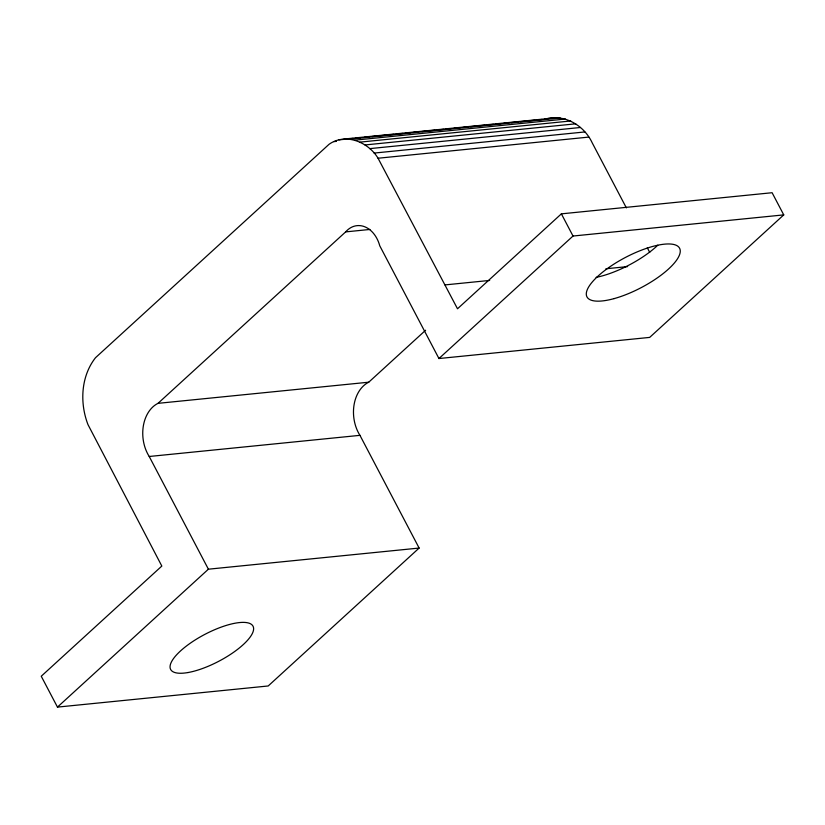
<?xml version="1.0" encoding="UTF-8"?>
<svg xmlns="http://www.w3.org/2000/svg" width="825" height="825" viewBox="0 0 825 825"><rect width="100%" height="100%" fill="white"/><g stroke="black" fill="none" stroke-linecap="round" stroke-linejoin="round"><path stroke-width="1.24" d="M425.607 330.248L368.744 382.202A34.021 25.028 84.3 0 0 359.948 435.342L419.131 548.058L208.395 569.198L149.222 456.483A34.021 25.028 84.3 0 1 158.018 403.343L345.665 231.887L369.93 229.453M345.665 231.887A28.658 21.089 84.3 0 1 379.768 245.819L438.952 358.535L649.677 337.404L783.75 214.892L772.107 192.72L561.382 213.85L457.504 308.777L378.046 158.235C368.383 142.096 345.644 132.536 329.072 144.282L95.473 357.741C80.85 376.448 79.633 402.992 87.986 424.627L161.824 566.063L41.25 676.232L57.461 707.107L268.197 685.977L419.131 548.058M57.461 707.107L208.395 569.198M438.952 358.535L573.014 236.032L783.75 214.892M626.361 207.879L592.216 142.859C583.987 125.101 563.97 113.417 544.572 119.243M344.19 139.023L554.916 117.892M338.951 139.858L344.066 139.353M347.892 138.961L353.007 138.456M355.554 138.198L360.669 137.682M364.495 137.301L369.61 136.785M372.157 136.527L377.272 136.022M379.82 135.764L386.213 135.125M388.761 134.867L393.876 134.351M396.423 134.093L402.817 133.454M405.364 133.196L410.479 132.691M413.026 132.433L418.141 131.917M421.967 131.536L427.082 131.02M429.629 130.762L434.744 130.257M437.291 129.999L443.685 129.36M446.232 129.102L451.347 128.587M453.894 128.329L460.288 127.689M462.835 127.432L467.95 126.926M470.498 126.668L476.891 126.029M479.438 125.771L484.553 125.256M487.101 125.008L493.494 124.358M496.042 124.111L501.157 123.595M503.704 123.337L508.819 122.822M511.366 122.574L517.76 121.925M520.307 121.677L525.422 121.162M527.969 120.904L534.363 120.264M536.91 120.007L542.025 119.491M349.501 139.126L560.237 117.985M333.888 141.622L336.445 141.364M354.802 140.157L565.538 119.027M359.999 142.117L570.735 120.976M365.011 144.953L575.747 123.822M369.744 148.634L580.47 127.493M374.107 153.079L584.842 131.948M378.046 158.235L588.782 137.094M444.974 284.914L489.668 280.428M605.89 268.775L627.608 266.599M158.018 403.343L368.744 382.202M149.222 456.483L359.948 435.342M647.316 247.809L649.718 252.368M561.382 213.85L573.014 236.032M657.783 245.231A52.305 17.026 -27.7 0 1 596.114 277.375M614.037 298.629A52.305 17.026 -27.7 0 0 680.017 249.315A52.305 17.026 -27.7 0 0 605.777 269.734A52.305 17.026 -27.7 0 0 614.037 298.629M187.997 672.54A46.53 15.149 -27.7 0 0 253.481 630.217A46.53 15.149 -27.7 0 0 194.009 640.695A46.53 15.149 -27.7 0 0 187.997 672.54"/></g></svg>
